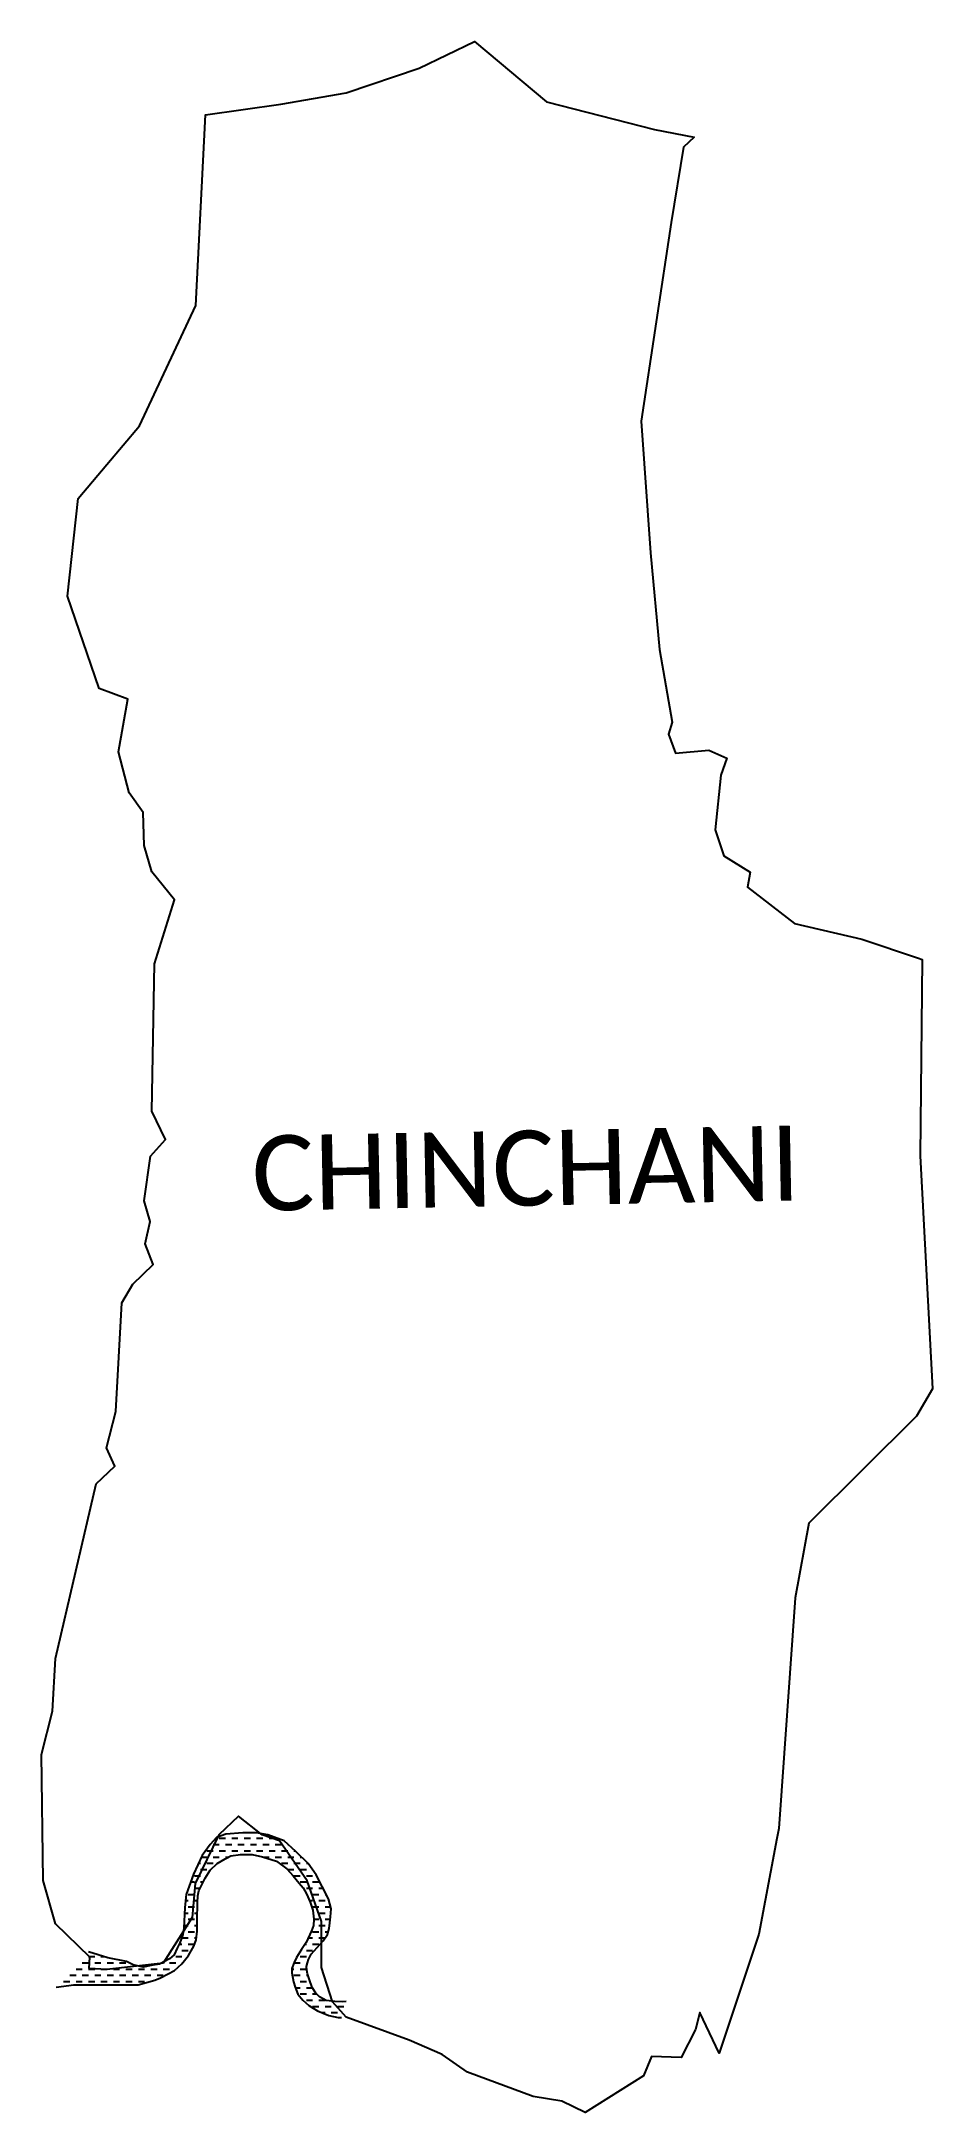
# Model space of a CAD drawing. Header units: metres. Extents: x 257055 to 259327, y 2197877 to 2203159.
import ezdxf

# ---------------------------------------------------------------- set-up
doc = ezdxf.new("R2010")
doc.units = ezdxf.units.M
for name, color, linetype in [('CREEK', 132, 'Continuous'), ('village', 3, 'Continuous'), ('VILLAGE NAME', 250, 'Continuous')]:
    doc.layers.add(name, color=color, linetype=linetype)
doc.styles.get("Standard").update_dxf_attribs({"font": 'simplex.shx'})

msp = doc.modelspace()

# ---------------------------------------------------------------- hatches: boundary and pattern name
at = {"layer": 'CREEK'}
h = msp.add_hatch(dxfattribs=at)
h.set_pattern_fill('DASH', color=256, scale=5)
h.paths.add_polyline_path([(257412.9, 2198256.5), (257429.9, 2198277.4), (257443.6, 2198301), (257449.6, 2198317.2), (257451.9, 2198339.4), (257451.9, 2198355.1), (257451.9, 2198368), (257453, 2198411.9), (257453.7, 2198436.7), (257472.1, 2198474.4), (257485.6, 2198495.3), (257503, 2198512.3), (257523.7, 2198523.7), (257537.8, 2198531.5), (257562.9, 2198535.4), (257591.9, 2198535.4), (257618.7, 2198529.6), (257654.4, 2198518.2), (257680.4, 2198498.9), (257697.1, 2198481.1), (257712.2, 2198462.2), (257722, 2198449.8), (257730.9, 2198435.1), (257746.3, 2198399.6), (257750.6, 2198361), (257744, 2198340.4), (257730.3, 2198310.9), (257718.1, 2198292.9), (257705, 2198272.5), (257699, 2198259.5), (257693.5, 2198244.1), (257693.5, 2198233.6), (257697.5, 2198210.8), (257701.9, 2198196.6), (257709.1, 2198179.2), (257721.7, 2198163.3), (257737, 2198149.7), (257758.6, 2198136.5), (257787.7, 2198124.5), (257811.5, 2198119.8), (257820.2, 2198119.8), (257832, 2198159.9), (257823.4, 2198159.3), (257802.8, 2198160.2), (257780.7, 2198162.8), (257764.1, 2198172.1), (257754.4, 2198181.9), (257745.6, 2198195.6), (257738.9, 2198215.2), (257729.4, 2198242.9), (257733.6, 2198258.5), (257735.9, 2198267.6), (257742.9, 2198280.7), (257758.4, 2198298.2), (257773.3, 2198314.9), (257784.5, 2198331.4), (257788.8, 2198346), (257792, 2198376.2), (257793.6, 2198396.5), (257787, 2198422.4), (257770.6, 2198453.9), (257755.5, 2198482.9), (257735.5, 2198512.4), (257704, 2198542.6), (257673.9, 2198569.8), (257632.4, 2198585.4), (257603.2, 2198590.4), (257568.3, 2198590.4), (257525.1, 2198587.4), (257501.1, 2198578.9), (257485.2, 2198560.4), (257465, 2198532.2), (257442.8, 2198484.6), (257423.6, 2198433.5), (257420.3, 2198399.8), (257418.3, 2198347.6), (257415.1, 2198331.4), (257407.9, 2198309.9), (257401.4, 2198296), (257393, 2198279.6), (257381.1, 2198268.8), (257355.9, 2198255.4), (257334.5, 2198251.7), (257314.3, 2198248.2), (257289, 2198253.4), (257271.9, 2198262), (257224.6, 2198271.5), (257174.9, 2198287.2), (257092.8, 2198196.8), (257137.9, 2198202.9), (257184, 2198202.9), (257249.7, 2198202.9), (257301.9, 2198202.9), (257344.5, 2198214.4), (257358.4, 2198220.8), (257378.1, 2198230.7), (257394.2, 2198238.9)])

# ---------------------------------------------------------------- linework, layer by layer
at = {"layer": 'CREEK', "flags": 128}
for points in [[(257832, 2198159.9), (257823.4, 2198159.3), (257802.8, 2198160.2), (257780.7, 2198162.8), (257764.1, 2198172.1), (257754.4, 2198181.9), (257745.6, 2198195.6), (257738.9, 2198215.2), (257733.6, 2198230.8), (257731.9, 2198240.1), (257731.1, 2198249.3), (257733.6, 2198258.5), (257735.9, 2198267.6), (257742.9, 2198280.7), (257758.4, 2198298.2), (257773.3, 2198314.9), (257784.5, 2198331.4), (257788.8, 2198346), (257790.4, 2198361.1), (257792, 2198375.9), (257793.6, 2198396.5), (257787, 2198422.4), (257770.6, 2198453.9), (257755.5, 2198482.9), (257735.5, 2198512.4), (257704, 2198542.6), (257673.9, 2198569.8), (257632.4, 2198585.4), (257603.2, 2198590.4), (257568.3, 2198590.4), (257525.1, 2198587.4), (257501.1, 2198578.9), (257485.2, 2198560.4), (257465, 2198532.2), (257442.8, 2198484.6), (257423.6, 2198433.5), (257420.3, 2198399.8), (257418.3, 2198347.6), (257415.1, 2198331.4), (257407.9, 2198309.9), (257401.4, 2198296), (257393, 2198279.6), (257381.1, 2198268.8), (257355.9, 2198255.4), (257334.5, 2198251.7), (257314.3, 2198248.2), (257289, 2198253.4), (257271.9, 2198262), (257224.6, 2198271.5), (257174.9, 2198287.2)], [(257092.8, 2198196.8), (257137.9, 2198202.9), (257184, 2198202.9), (257249.7, 2198202.9), (257301.9, 2198202.9), (257344.5, 2198214.4), (257358.4, 2198220.8), (257378.1, 2198230.7), (257394.2, 2198238.9), (257412.9, 2198256.5), (257429.9, 2198277.4), (257443.6, 2198301), (257449.6, 2198317.2), (257451.9, 2198339.4), (257451.9, 2198355.1), (257451.9, 2198368), (257453, 2198411.9), (257453.5, 2198429.6), (257456.7, 2198442.9), (257472.1, 2198474.4), (257485.6, 2198495.3), (257503, 2198512.3), (257523.7, 2198523.7), (257537.8, 2198531.5), (257562.9, 2198535.4), (257591.9, 2198535.4), (257618.7, 2198529.6), (257654.4, 2198518.2), (257680.4, 2198498.9), (257697.1, 2198481.1), (257712.2, 2198462.2), (257722, 2198449.8), (257730.9, 2198435.1), (257740.2, 2198413.7), (257747, 2198392.9), (257749.6, 2198370.3), (257748.3, 2198353.7), (257744, 2198340.4), (257730.3, 2198310.9), (257718.1, 2198292.9), (257705, 2198272.5), (257699, 2198259.5), (257693.5, 2198244.1), (257693.5, 2198233.6), (257697.5, 2198210.8), (257701.9, 2198196.6), (257709.1, 2198179.2), (257721.7, 2198163.3), (257737, 2198149.7), (257758.6, 2198136.5), (257787.7, 2198124.5), (257811.5, 2198119.8), (257820.2, 2198119.8)]]:
    msp.add_lwpolyline(points, dxfattribs=at)
at = {"layer": 'village', "color": 3, "true_color": 0x00ff00}
msp.add_polyline3d([(259327.5, 2199722.6, 0), (259286.5, 2199653.2, 0), (259012.3, 2199380.4, 0), (258977, 2199189.8, 0), (258935.4, 2198601.6, 0), (258930.6, 2198576.1, 0), (258884.7, 2198332.3, 0), (258783.6, 2198028.3, 0), (258733.6, 2198132.5, 0), (258723.2, 2198088.8, 0), (258686.3, 2198017.6, 0), (258610.9, 2198020.3, 0), (258590.4, 2197970.4, 0), (258441.3, 2197877, 0), (258381.7, 2197906.1, 0), (258309.2, 2197917.7, 0), (258141.3, 2197979.8, 0), (258076.5, 2198025.2, 0), (257992.7, 2198062, 0), (257831.7, 2198120.4, 0), (257796.9, 2198159.2, 0), (257769.5, 2198247.1, 0), (257768.7, 2198363.9, 0), (257732.5, 2198468, 0), (257662, 2198569.8, 0), (257617.5, 2198585.2, 0), (257557.8, 2198633.1, 0), (257507.5, 2198584.9, 0), (257447, 2198461.1, 0), (257439.3, 2198374.1, 0), (257365.7, 2198257.8, 0), (257221.8, 2198241.7, 0), (257176.7, 2198244.4, 0), (257178.2, 2198273.2, 0), (257090.4, 2198358, 0), (257059.2, 2198468.6, 0), (257054.9, 2198790.2, 0), (257082.8, 2198900.7, 0), (257090.5, 2199034.8, 0), (257194.4, 2199480.8, 0), (257241.8, 2199525.9, 0), (257220.7, 2199572.6, 0), (257244.8, 2199665.2, 0), (257260.1, 2199941.8, 0), (257288.2, 2199990.1, 0), (257339.8, 2200039.8, 0), (257319.8, 2200092.7, 0), (257332, 2200149.4, 0), (257317, 2200201.9, 0), (257333.3, 2200315.9, 0), (257370.9, 2200358.7, 0), (257336.2, 2200431, 0), (257343.5, 2200806.7, 0), (257394.3, 2200969.8, 0), (257336.6, 2201041.6, 0), (257316.5, 2201108.8, 0), (257314.4, 2201192.9, 0), (257278.4, 2201242.4, 0), (257251.4, 2201346.9, 0), (257275.6, 2201481.9, 0), (257202, 2201508.8, 0), (257121.7, 2201744.5, 0), (257148.4, 2201993.6, 0), (257221.5, 2202079.8, 0), (257305.2, 2202178.5, 0), (257448.8, 2202485.7, 0), (257473.3, 2202971.6, 0), (257665.7, 2202999.2, 0), (257831.9, 2203027.6, 0), (258017.8, 2203090.7, 0), (258159.4, 2203159.1, 0), (258343.3, 2203005.4, 0), (258618.4, 2202934.4, 0), (258719.1, 2202914.8, 0), (258692.2, 2202889.6, 0), (258660.5, 2202697.7, 0), (258584.7, 2202190.8, 0), (258608.1, 2201855.1, 0), (258631.2, 2201608, 0), (258663, 2201423, 0), (258654.4, 2201392.7, 0), (258671.8, 2201344.1, 0), (258756.9, 2201351.4, 0), (258802.5, 2201331.3, 0), (258787.4, 2201288, 0), (258773.4, 2201148.8, 0), (258794.8, 2201082.3, 0), (258862.7, 2201040.5, 0), (258855.3, 2201002.5, 0), (258975.2, 2200909.3, 0), (259147.2, 2200869.4, 0), (259292, 2200820.7, 0), (259300.6, 2200817.8, 0), (259296, 2200317.1, 0)], close=True, dxfattribs=at)

# ---------------------------------------------------------------- texts
at = {"layer": 'VILLAGE NAME', "insert": (257589.7, 2200367.8), "char_height": 191.456, "attachment_point": 1, "rotation": 1.1028}
msp.add_mtext_dynamic_manual_height_columns('{\\fCalibri|b0|i0|c0|p34;CHINCHANI}', width=1271.602, gutter_width=957.3, heights=[0], dxfattribs=at)

doc.saveas('drawing.dxf')
